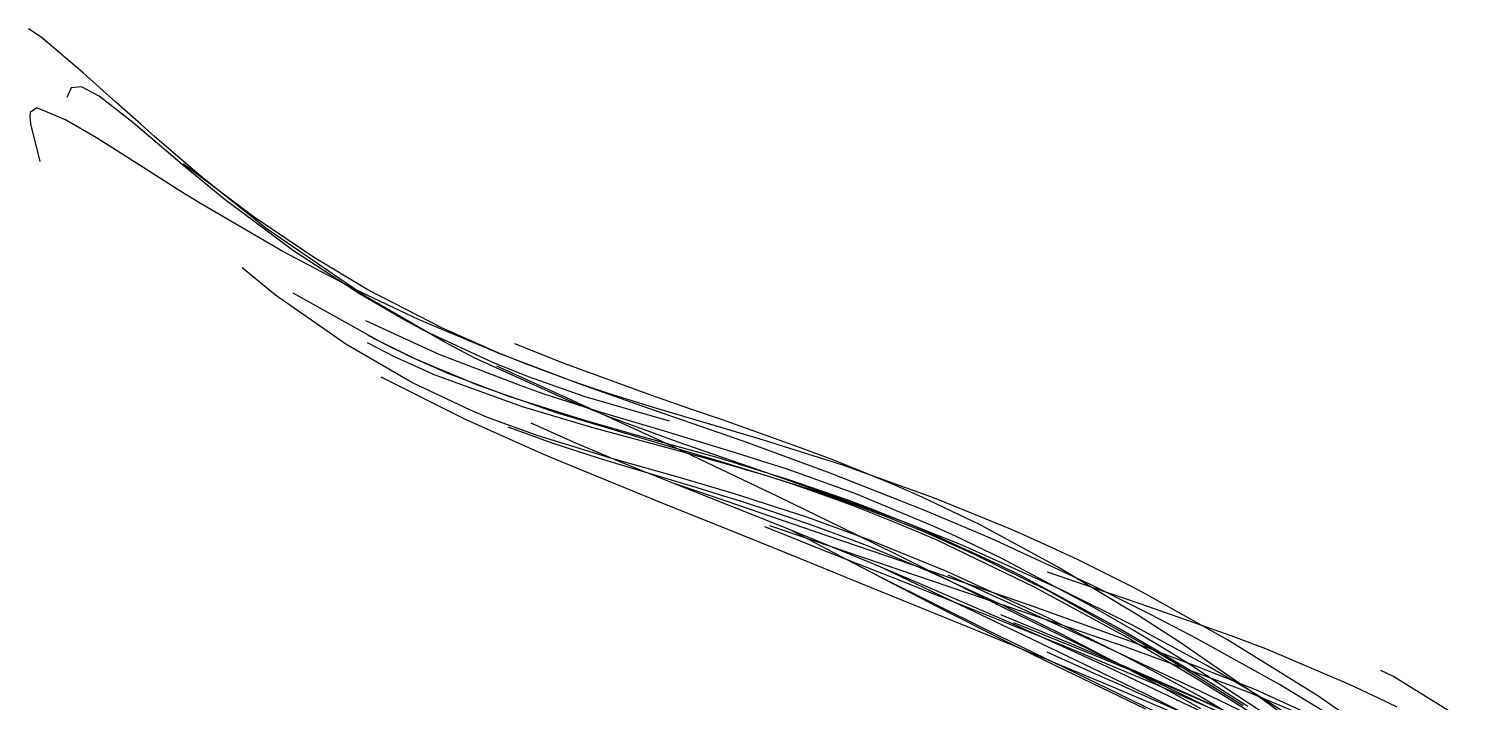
# Model space of a CAD drawing. Header units: metres. Extents: x -663 to 215, y -40 to 703.
# Drawn here: x -663.4 to -402.3, y 580.4 to 702.9 of the extents above; entities that cross this region are included whole.
import ezdxf

# ---------------------------------------------------------------- set-up
doc = ezdxf.new("R2010")
doc.units = ezdxf.units.M

msp = doc.modelspace()

# ---------------------------------------------------------------- linework, layer by layer
for p, q in [((-661.08, 701.37, -2032.7), (-663.37, 702.91, -2047.06)), ((-653.45, 694.89, -2003.05), (-661.08, 701.37, -2032.7)), ((-647.49, 689.57, -1986.16), (-653.45, 694.89, -2003.05)), ((-655.61, 692.14, -2085.46), (-656.44, 690.39, -2106.57)), ((-653.74, 692.35, -2061.68), (-655.61, 692.14, -2085.46)), ((-650.55, 690.66, -2037.08), (-653.74, 692.35, -2061.68)), ((-644.41, 685.82, -2007.25), (-650.55, 690.66, -2037.08)), ((-642.91, 685.48, -1975.41), (-647.49, 689.57, -1986.16)), ((-663.12, 687.69, -2078.26), (-663.18, 686.91, -2087.93)), ((-663.18, 686.91, -2087.93), (-663.05, 685.58, -2100.7)), ((-661.9, 688.51, -2052.47), (-663.12, 687.69, -2078.26)), ((-656.66, 686.36, -2014.27), (-661.9, 688.51, -2052.47)), ((-663.05, 685.58, -2100.7), (-661.36, 678.77, -2146.02)), ((-651.03, 683.06, -1990.34), (-656.66, 686.36, -2014.27)), ((-635.4, 678.2, -1978.63), (-644.41, 685.82, -2007.25)), ((-640.48, 683.32, -1970.26), (-642.91, 685.48, -1975.41)), ((-647.39, 680.78, -1978.43), (-651.03, 683.06, -1990.34)), ((-632.26, 676.24, -1956.02), (-640.48, 683.32, -1970.26)), ((-643.08, 678.03, -1966.95), (-647.39, 680.78, -1978.43)), ((-635.64, 673.3, -1951.8), (-643.08, 678.03, -1966.95)), ((-627.81, 671.95, -1960.87), (-635.4, 678.2, -1978.63)), ((-622.34, 668.64, -1952.11), (-635.26, 678.33, -1976.88)), ((-619.94, 666.44, -1940.29), (-632.26, 676.24, -1956.02)), ((-632.4, 671.27, -1946.2), (-635.64, 673.3, -1951.8)), ((-617.09, 662.36, -1928.41), (-632.4, 671.27, -1946.2)), ((-615.15, 662.5, -1940.2), (-627.81, 671.95, -1960.87)), ((-611.5, 661.35, -1937.73), (-622.34, 668.64, -1952.11)), ((-601.9, 654.14, -1925.44), (-619.94, 666.44, -1940.29)), ((-604.19, 655.57, -1919), (-617.09, 662.36, -1928.41)), ((-603.15, 654.68, -1926.59), (-615.15, 662.5, -1940.2)), ((-601.63, 655.41, -1928.27), (-611.5, 661.35, -1937.73)), ((-618.45, 654.47, -1946.7), (-624.52, 659.41, -1957.16)), ((-592.29, 649.94, -1913.76), (-604.19, 655.57, -1919)), ((-587.89, 648.39, -1919.9), (-601.63, 655.41, -1928.27)), ((-605.65, 645.5, -1929.77), (-618.45, 654.47, -1946.7)), ((-599.41, 646, -1923.59), (-615.24, 654.81, -1940.39)), ((-595.02, 649.98, -1919.68), (-603.15, 654.68, -1926.59)), ((-587.85, 645.99, -1918.21), (-601.9, 654.14, -1925.44)), ((-591.15, 647.89, -1916.89), (-595.02, 649.98, -1919.68)), ((-577.4, 643.69, -1911.06), (-592.29, 649.94, -1913.76)), ((-588.63, 643.65, -1920.39), (-601.96, 649.78, -1928.72)), ((-578.83, 642.2, -1910.87), (-591.15, 647.89, -1916.89)), ((-577.89, 643.97, -1916.17), (-587.89, 648.39, -1919.9)), ((-593.6, 638.56, -1918.35), (-605.65, 645.5, -1929.77)), ((-596.63, 643.18, -1922.43), (-601.66, 645.75, -1926.85)), ((-598.26, 645.41, -1924.12), (-601.55, 647.13, -1927.16)), ((-592.85, 642.78, -1918.41), (-599.41, 646, -1923.59)), ((-593.7, 643.18, -1920.46), (-598.26, 645.41, -1924.12)), ((-582.13, 642.97, -1916.06), (-587.85, 645.99, -1918.21)), ((-565.86, 641.98, -1915.77), (-574.83, 645.6, -1918.25)), ((-589.35, 639.86, -1917.4), (-596.63, 643.18, -1922.43)), ((-586.86, 640.15, -1916.15), (-593.7, 643.18, -1920.46)), ((-581.46, 637.98, -1912.5), (-592.85, 642.78, -1918.41)), ((-573.73, 637.94, -1915.19), (-588.63, 643.65, -1920.39)), ((-565.52, 635.47, -1913.33), (-582.13, 642.97, -1916.06)), ((-572.35, 639.56, -1908.71), (-578.83, 642.2, -1910.87)), ((-572.91, 641.94, -1914.91), (-577.89, 643.97, -1916.17)), ((-562.65, 638.14, -1911.52), (-577.4, 643.69, -1911.06)), ((-583.81, 631.8, -1914.13), (-599.2, 639.51, -1919.31)), ((-573.47, 634.1, -1911.79), (-589.35, 639.86, -1917.4)), ((-575.78, 635.96, -1911.87), (-586.86, 640.15, -1916.15)), ((-564.11, 635.16, -1909.45), (-578.12, 641.51, -1909.13)), ((-564.43, 638.82, -1913.82), (-572.91, 641.94, -1914.91)), ((-562.03, 635.95, -1906.89), (-572.35, 639.56, -1908.71)), ((-550.08, 636.26, -1914.9), (-565.86, 641.98, -1915.77)), ((-582.91, 633.52, -1911.51), (-593.6, 638.56, -1918.35)), ((-567.27, 633.06, -1909.65), (-581.46, 637.98, -1912.5)), ((-569.68, 636.52, -1914.26), (-573.73, 637.94, -1915.19)), ((-560.19, 637.36, -1913.61), (-564.43, 638.82, -1913.82)), ((-550.66, 633.89, -1913.62), (-562.65, 638.14, -1911.52)), ((-557.97, 636.62, -1913.59), (-560.19, 637.36, -1913.61)), ((-563.44, 632.04, -1910.37), (-575.78, 635.96, -1911.87)), ((-558.91, 633.06, -1913.45), (-569.68, 636.52, -1914.26)), ((-557.75, 632.32, -1913.14), (-565.52, 635.47, -1913.33)), ((-548.23, 627.88, -1912.89), (-564.11, 635.16, -1909.45)), ((-546.72, 631.5, -1907.16), (-562.03, 635.95, -1906.89)), ((-549.6, 633.99, -1914.23), (-557.97, 636.62, -1913.59)), ((-543.15, 633.85, -1915.46), (-550.08, 636.26, -1914.9)), ((-569.99, 625.65, -1913.34), (-583.81, 631.8, -1914.13)), ((-579.82, 632.21, -1909.95), (-582.91, 633.52, -1911.51)), ((-570.8, 628.89, -1907.17), (-579.82, 632.21, -1909.95)), ((-560.44, 630.24, -1911.03), (-573.47, 634.1, -1911.79)), ((-552.05, 628.5, -1911.22), (-567.27, 633.06, -1909.65)), ((-561.42, 631.44, -1910.32), (-563.44, 632.04, -1910.37)), ((-547.61, 629.68, -1914.58), (-558.91, 633.06, -1913.45)), ((-545.09, 627.67, -1914.64), (-557.75, 632.32, -1913.14)), ((-536.27, 628.89, -1917.83), (-550.66, 633.89, -1913.62)), ((-531.43, 628.58, -1918.49), (-549.6, 633.99, -1914.23)), ((-537.05, 631.75, -1916.5), (-543.15, 633.85, -1915.46)), ((-523.5, 626.94, -1920.9), (-537.05, 631.75, -1916.5)), ((-567.88, 627.45, -1907.38), (-576.09, 630.44, -1909.03)), ((-564.16, 627.68, -1912.86), (-571.88, 631.15, -1912.78)), ((-553.62, 629.23, -1911.08), (-561.42, 631.44, -1910.32)), ((-544.61, 625.98, -1914.44), (-560.44, 630.24, -1911.03)), ((-537.82, 624.82, -1916.2), (-553.62, 629.23, -1911.08)), ((-534.65, 625.78, -1918.18), (-547.61, 629.68, -1914.58)), ((-557.19, 624.74, -1906.95), (-570.8, 628.89, -1907.17)), ((-559.63, 624.79, -1907.3), (-567.88, 627.45, -1907.38)), ((-556.26, 624.35, -1913.98), (-564.16, 627.68, -1912.86)), ((-537.48, 624.2, -1916.26), (-552.05, 628.5, -1911.22)), ((-543.91, 625.88, -1914.2), (-548.23, 627.88, -1912.89)), ((-530.56, 622.65, -1918.66), (-545.09, 627.67, -1914.64)), ((-532.42, 627.55, -1919.14), (-536.27, 628.89, -1917.83)), ((-517.42, 622.09, -1925.24), (-532.42, 627.55, -1919.14)), ((-528.79, 627.8, -1919.26), (-531.43, 628.58, -1918.49)), ((-525.75, 626.88, -1920.22), (-528.79, 627.8, -1919.26)), ((-515.32, 623.59, -1924.13), (-525.75, 626.88, -1920.22)), ((-516.76, 624.41, -1923.79), (-523.5, 626.94, -1920.9)), ((-567.27, 624.49, -1913.45), (-569.99, 625.65, -1913.34)), ((-556.49, 620.03, -1915.29), (-567.27, 624.49, -1913.45)), ((-556.45, 623.81, -1907.59), (-559.63, 624.79, -1907.3)), ((-545.14, 621.33, -1909.71), (-557.19, 624.74, -1906.95)), ((-552.89, 622.96, -1914.69), (-556.26, 624.35, -1913.98)), ((-536.29, 623.7, -1917.54), (-544.61, 625.98, -1914.44)), ((-526.82, 617.75, -1921.91), (-543.91, 625.88, -1914.2)), ((-524.95, 620.85, -1922.68), (-537.82, 624.82, -1916.2)), ((-529.03, 621.57, -1920.33), (-537.48, 624.2, -1916.26)), ((-525.3, 622.79, -1921.98), (-534.65, 625.78, -1918.18)), ((-506.22, 620.11, -1929.41), (-516.76, 624.41, -1923.79)), ((-541.67, 619.38, -1912.08), (-556.45, 623.81, -1907.59)), ((-543.47, 619.2, -1917.67), (-552.89, 622.96, -1914.69)), ((-534.83, 618.32, -1913.79), (-545.14, 621.33, -1909.71)), ((-529.63, 621.78, -1920.64), (-536.29, 623.7, -1917.54)), ((-517.73, 618.19, -1923.88), (-530.56, 622.65, -1918.66)), ((-521.03, 619.08, -1925.45), (-529.63, 621.78, -1920.64)), ((-524.51, 620.1, -1922.79), (-529.03, 621.57, -1920.33)), ((-512.78, 618.29, -1928.59), (-525.3, 622.79, -1921.98)), ((-500.52, 615.42, -1933.25), (-517.42, 622.09, -1925.24)), ((-498.44, 617.53, -1931.9), (-515.32, 623.59, -1924.13)), ((-546.7, 616.06, -1918.18), (-556.49, 620.03, -1915.29)), ((-536.18, 616.88, -1923.48), (-545.86, 620.2, -1918.42)), ((-526.65, 612.51, -1925.61), (-543.47, 619.2, -1917.67)), ((-536.78, 617.89, -1914.11), (-541.67, 619.38, -1912.08)), ((-514.37, 617.18, -1929.19), (-524.95, 620.85, -1922.68)), ((-516.7, 617.37, -1927.57), (-524.51, 620.1, -1922.79)), ((-516.58, 617.59, -1928.17), (-521.03, 619.08, -1925.45)), ((-500.72, 617.71, -1932.7), (-506.22, 620.11, -1929.41)), ((-535.92, 611.73, -1922.45), (-546.7, 616.06, -1918.18)), ((-533.98, 617.01, -1915.41), (-536.78, 617.89, -1914.11)), ((-520.32, 611.47, -1933.75), (-536.18, 616.88, -1923.48)), ((-521.51, 613.99, -1920.97), (-534.83, 618.32, -1913.79)), ((-527.7, 614.97, -1918.7), (-533.98, 617.01, -1915.41)), ((-519.72, 614.31, -1925.77), (-526.82, 617.75, -1921.91)), ((-509.48, 615.21, -1927.92), (-517.73, 618.19, -1923.88)), ((-513.07, 616.04, -1929.94), (-516.7, 617.37, -1927.57)), ((-507.68, 614.31, -1934.17), (-516.58, 617.59, -1928.17)), ((-509.87, 615.5, -1932.19), (-514.37, 617.18, -1929.19)), ((-504.88, 612.8, -1935.68), (-513.07, 616.04, -1929.94)), ((-498.4, 612.29, -1937.8), (-512.78, 618.29, -1928.59)), ((-490.03, 612.59, -1939.95), (-500.72, 617.71, -1932.7)), ((-485.77, 612.35, -1938.55), (-498.44, 617.53, -1931.9)), ((-525.04, 614.08, -1920.2), (-527.7, 614.97, -1918.7)), ((-520.46, 612.48, -1922.95), (-525.04, 614.08, -1920.2)), ((-510.24, 609.9, -1928.14), (-521.51, 613.99, -1920.97)), ((-515.62, 612.31, -1928.18), (-519.72, 614.31, -1925.77)), ((-503.35, 612.91, -1936.8), (-509.87, 615.5, -1932.19)), ((-503.13, 612.83, -1931.37), (-509.48, 615.21, -1927.92)), ((-500.66, 611.49, -1939.25), (-507.68, 614.31, -1934.17)), ((-490.54, 611.22, -1938.37), (-500.52, 615.42, -1933.25)), ((-522.82, 606.46, -1928.82), (-535.92, 611.73, -1922.45)), ((-516.66, 607.23, -1938.79), (-529.33, 612.29, -1930.89)), ((-514.71, 607.8, -1937.31), (-528.44, 612.5, -1927.97)), ((-510.21, 605.79, -1935.35), (-526.65, 612.51, -1925.61)), ((-515.77, 607.05, -1946.47), (-524.39, 611.6, -1939.96)), ((-513.87, 610.04, -1927.21), (-520.46, 612.48, -1922.95)), ((-512.45, 608.79, -1939.4), (-520.32, 611.47, -1933.75)), ((-505.49, 607.31, -1934.8), (-515.62, 612.31, -1928.18)), ((-497.96, 609.86, -1940.81), (-504.88, 612.8, -1935.68)), ((-500.19, 611.59, -1939.12), (-503.35, 612.91, -1936.8)), ((-493.28, 608.9, -1937.37), (-503.13, 612.83, -1931.37)), ((-491.03, 607.22, -1946.68), (-500.66, 611.49, -1939.25)), ((-486.98, 605.51, -1949.51), (-500.19, 611.59, -1939.12)), ((-494.64, 610.61, -1940.38), (-498.4, 612.29, -1937.8)), ((-487.49, 609.9, -1939.97), (-490.54, 611.22, -1938.37)), ((-476.06, 605.04, -1950.69), (-490.03, 612.59, -1939.95)), ((-482.91, 611.13, -1940.12), (-485.77, 612.35, -1938.55)), ((-477.01, 608.48, -1943.48), (-482.91, 611.13, -1940.12)), ((-510.37, 608.69, -1929.58), (-513.87, 610.04, -1927.21)), ((-507.12, 606.97, -1943.42), (-512.45, 608.79, -1939.4)), ((-499.61, 604.22, -1937.36), (-510.37, 608.69, -1929.58)), ((-496.19, 604.18, -1938.16), (-510.24, 609.9, -1928.14)), ((-480.25, 601.3, -1955.09), (-497.96, 609.86, -1940.81)), ((-486.16, 606.55, -1946.53), (-494.64, 610.61, -1940.38)), ((-475.34, 600.85, -1950.01), (-493.28, 608.9, -1937.37)), ((-469.95, 601.72, -1949.93), (-487.49, 609.9, -1939.97)), ((-472.27, 606.27, -1946.27), (-477.01, 608.48, -1943.48)), ((-516.88, 604.06, -1931.98), (-522.82, 606.46, -1928.82)), ((-506.6, 603.24, -1945.64), (-516.66, 607.23, -1938.79)), ((-504.48, 601.15, -1955.61), (-515.77, 607.05, -1946.47)), ((-507.91, 605.49, -1942.23), (-514.71, 607.8, -1937.31)), ((-501.5, 602.13, -1941.04), (-510.21, 605.79, -1935.35)), ((-500.58, 604.73, -1948.55), (-507.12, 606.97, -1943.42)), ((-490.14, 599.7, -1946.17), (-505.49, 607.31, -1934.8)), ((-477.66, 600.57, -1957.72), (-491.03, 607.22, -1946.68)), ((-470.79, 598.34, -1958.64), (-486.16, 606.55, -1946.53)), ((-462.6, 601.43, -1952.3), (-472.27, 606.27, -1946.27)), ((-512.15, 602.14, -1934.61), (-516.88, 604.06, -1931.98)), ((-497.52, 599.88, -1954.86), (-508.68, 605.22, -1946.4)), ((-488.87, 593.53, -1968.04), (-508.01, 603.01, -1952.75)), ((-495.79, 601.4, -1951.46), (-507.91, 605.49, -1942.23)), ((-488.63, 596.13, -1959.04), (-506.6, 603.24, -1945.64)), ((-487.9, 600.36, -1959.01), (-500.58, 604.73, -1948.55)), ((-485.93, 597.97, -1947.96), (-499.61, 604.22, -1937.36)), ((-478.06, 595.87, -1952.46), (-496.19, 604.18, -1938.16)), ((-486.45, 599.17, -1964.86), (-495.97, 603.5, -1957.21)), ((-482.28, 603.2, -1953.34), (-486.98, 605.51, -1949.51)), ((-465.76, 594.29, -1967.64), (-482.28, 603.2, -1953.34)), ((-469.59, 601.22, -1965.03), (-477.89, 604.03, -1959.54)), ((-461.42, 596.21, -1963.09), (-476.06, 605.04, -1950.69)), ((-492.43, 594.09, -1946.89), (-512.15, 602.14, -1934.61)), ((-496.03, 596.8, -1962.74), (-504.48, 601.15, -1955.61)), ((-484.94, 594.95, -1952.9), (-501.5, 602.13, -1941.04)), ((-475.95, 594.67, -1967.26), (-495.79, 601.4, -1951.46)), ((-481.35, 598.09, -1964.56), (-487.9, 600.36, -1959.01)), ((-463.94, 592.46, -1969.18), (-480.25, 601.3, -1955.09)), ((-460.33, 590.87, -1973.08), (-477.66, 600.57, -1957.72)), ((-462.5, 594.48, -1960.02), (-475.34, 600.85, -1950.01)), ((-459, 596.27, -1956.55), (-469.95, 601.72, -1949.93)), ((-460.99, 598.31, -1970.92), (-469.59, 601.22, -1965.03)), ((-459.84, 600.01, -1954.07), (-462.6, 601.43, -1952.3)), ((-482.37, 592.64, -1966.99), (-497.52, 599.88, -1954.86)), ((-483.36, 596.36, -1951.51), (-490.14, 599.7, -1946.17)), ((-468.11, 590.81, -1980.11), (-486.45, 599.17, -1964.86)), ((-475.34, 592.8, -1956.58), (-485.93, 597.97, -1947.96)), ((-462.88, 591.48, -1980.63), (-481.35, 598.09, -1964.56)), ((-468.3, 596.95, -1960.66), (-470.79, 598.34, -1958.64)), ((-444.45, 592.44, -1983.06), (-460.99, 598.31, -1970.92)), ((-445.11, 591.76, -1964.28), (-459.84, 600.01, -1954.07)), ((-486.86, 592.17, -1970.65), (-496.03, 596.8, -1962.74)), ((-475.29, 590.77, -1969.54), (-488.63, 596.13, -1959.04)), ((-474.18, 591.26, -1970.12), (-486.36, 596.26, -1960.55)), ((-467.32, 588.52, -1965.09), (-483.36, 596.36, -1951.51)), ((-463.69, 588.68, -1964.65), (-478.06, 595.87, -1952.46)), ((-462.3, 593.5, -1965.65), (-468.3, 596.95, -1960.66)), ((-453.72, 591.27, -1969.96), (-461.42, 596.21, -1963.09)), ((-450.64, 591.92, -1961.85), (-459, 596.27, -1956.55)), ((-483.7, 590.51, -1952.71), (-492.43, 594.09, -1946.89)), ((-478.22, 588.34, -1976.78), (-488.87, 593.53, -1968.04)), ((-467.11, 586.89, -1966.88), (-484.94, 594.95, -1952.9)), ((-468.08, 588.42, -1975.81), (-484, 594.85, -1963.06)), ((-469.65, 586.54, -1977.53), (-482.37, 592.64, -1966.99)), ((-463.58, 590.38, -1977.37), (-475.95, 594.67, -1967.26)), ((-459.26, 584.34, -1970.43), (-475.34, 592.8, -1956.58)), ((-458.71, 590.24, -1973.98), (-465.76, 594.29, -1967.64)), ((-448.84, 587.05, -1971.62), (-462.5, 594.48, -1960.02)), ((-455.78, 589.59, -1971.24), (-462.3, 593.5, -1965.65)), ((-480.51, 589.02, -1976.17), (-486.86, 592.17, -1970.65)), ((-465.81, 583.05, -1965.69), (-483.7, 590.51, -1952.71)), ((-458.55, 583.78, -1983.23), (-475.29, 590.77, -1969.54)), ((-463.55, 586.77, -1978.76), (-474.18, 591.26, -1970.12)), ((-463.3, 588.61, -1984.15), (-468.11, 590.81, -1980.11)), ((-450.79, 584.73, -1981.2), (-463.94, 592.46, -1969.18)), ((-451.14, 585.88, -1987.75), (-463.58, 590.38, -1977.37)), ((-450.68, 586.9, -1991.51), (-462.88, 591.48, -1980.63)), ((-457.6, 589.28, -1975.56), (-460.33, 590.87, -1973.08)), ((-449.19, 584.5, -1982.86), (-458.71, 590.24, -1973.98)), ((-438.82, 580.95, -1984.19), (-453.72, 591.27, -1969.96)), ((-435.64, 583.59, -1972.11), (-450.64, 591.92, -1961.85)), ((-428.64, 581.55, -1977.03), (-445.11, 591.76, -1964.28)), ((-438.13, 590.08, -1987.91), (-444.45, 592.44, -1983.06)), ((-422.74, 583.55, -2000.8), (-438.13, 590.08, -1987.91)), ((-476.38, 587, -1979.76), (-480.51, 589.02, -1976.17)), ((-465.04, 582, -1987.73), (-478.22, 588.34, -1976.78)), ((-469.35, 585.64, -1976.76), (-477.94, 589.5, -1969.4)), ((-461.14, 585.56, -1981.48), (-468.08, 588.42, -1975.81)), ((-459.93, 584.94, -1971.64), (-467.32, 588.52, -1965.09)), ((-458.94, 586.21, -1968.82), (-463.69, 588.68, -1964.65)), ((-450.07, 582.4, -1995.32), (-463.3, 588.61, -1984.15)), ((-454.32, 587.33, -1978.58), (-457.6, 589.28, -1975.56)), ((-451.59, 587.02, -1974.9), (-455.78, 589.59, -1971.24)), ((-442.27, 579.73, -1990.2), (-454.32, 587.33, -1978.58)), ((-459.95, 579.12, -1993.92), (-476.38, 587, -1979.76)), ((-459.98, 581.87, -1985.68), (-469.65, 586.54, -1977.53)), ((-464.92, 583.67, -1980.59), (-469.35, 585.64, -1976.76)), ((-449.54, 578.54, -1981.88), (-467.11, 586.89, -1966.88)), ((-455.61, 583.32, -1985.35), (-463.55, 586.77, -1978.76)), ((-450.13, 580.85, -1990.67), (-461.14, 585.56, -1981.48)), ((-447.54, 578.93, -1983.2), (-459.93, 584.94, -1971.64)), ((-450.2, 581.48, -1976.76), (-458.94, 586.21, -1968.82)), ((-436.15, 576.84, -1989.22), (-451.59, 587.02, -1974.9)), ((-444.74, 583.49, -1993.19), (-451.14, 585.88, -1987.75)), ((-438.59, 577.05, -1992.98), (-450.79, 584.73, -1981.2)), ((-439.94, 582.63, -2001.3), (-450.68, 586.9, -1991.51)), ((-441.44, 582.79, -1978.23), (-448.84, 587.05, -1971.62)), ((-415.01, 585.11, -2005.52), (-417.16, 586.18, -2003.32)), ((-402.35, 577.33, -2019.92), (-415.01, 585.11, -2005.52)), ((-455.98, 578.89, -1973.29), (-465.81, 583.05, -1965.69)), ((-458.31, 580.73, -1986.39), (-464.92, 583.67, -1980.59)), ((-455.8, 582.46, -1973.49), (-459.26, 584.34, -1970.43)), ((-453.41, 581.57, -1987.5), (-458.55, 583.78, -1983.23)), ((-449.95, 579.21, -1978.77), (-455.8, 582.46, -1973.49)), ((-453.24, 582.28, -1987.34), (-455.61, 583.32, -1985.35)), ((-447.43, 579.66, -1992.25), (-453.24, 582.28, -1987.34)), ((-442.89, 578.94, -2001.41), (-450.07, 582.4, -1995.32)), ((-441.42, 579.59, -1990.37), (-449.19, 584.5, -1982.86)), ((-441.37, 582.2, -1996.08), (-444.74, 583.49, -1993.19)), ((-428.18, 574.51, -1990.99), (-441.44, 582.79, -1978.23)), ((-427.61, 576.47, -2008.39), (-441.37, 582.2, -1996.08)), ((-422.57, 574.7, -2018.11), (-439.94, 582.63, -2001.3)), ((-418.97, 573.51, -1984.82), (-435.64, 583.59, -1972.11)), ((-417.6, 581.16, -2005.34), (-422.74, 583.55, -2000.8)), ((-449, 574.17, -2001.24), (-465.04, 582, -1987.73)), ((-443.1, 573.45, -2000.26), (-459.98, 581.87, -1985.68)), ((-445.91, 575.18, -1997.39), (-458.31, 580.73, -1986.39)), ((-446.89, 578.69, -1992.97), (-453.41, 581.57, -1987.5)), ((-431.98, 570.69, -1994.84), (-450.2, 581.48, -1976.76)), ((-439.08, 575.87, -2000.11), (-450.13, 580.85, -1990.67)), ((-432.07, 576.04, -1990.94), (-438.82, 580.95, -1984.19)), ((-410.6, 569.03, -1993.09), (-428.64, 581.55, -1977.03)), ((-414.24, 579.52, -2008.4), (-417.6, 581.16, -2005.34))]:
    msp.add_line(p, q)

doc.saveas('drawing.dxf')
